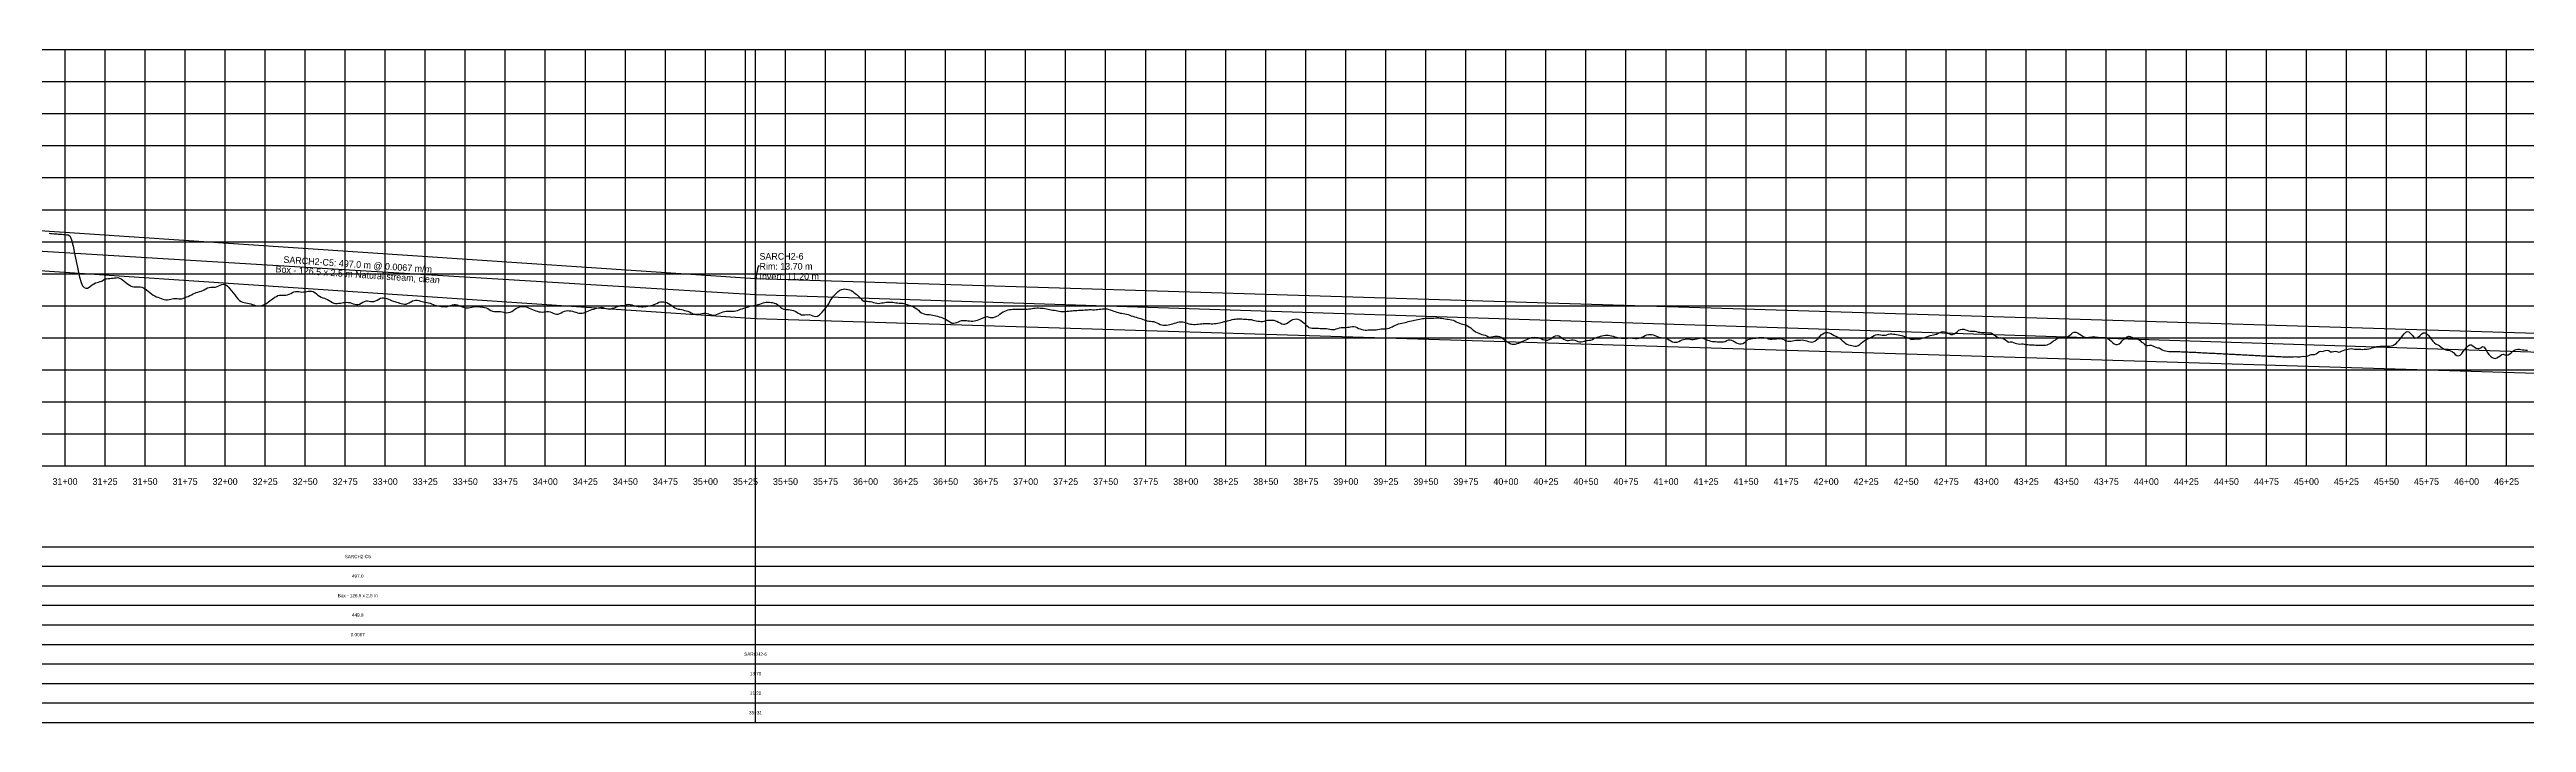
# Model space of a CAD drawing. Extents: x -64 to 6178, y -140 to 291.
# Drawn here: x 3090 to 4637, y -140 to 280 of the extents above; entities that cross this region are included whole.
import ezdxf
from ezdxf.enums import TextEntityAlignment as Align

# ---------------------------------------------------------------- set-up
doc = ezdxf.new("R2010")
doc.units = 0
for name, color, linetype in [('Annotation', 7, 'Continuous'), ('Annotation_Table', 254, 'Continuous'), ('Crown', 7, 'Continuous'), ('Grid', 254, 'Continuous'), ('Grid_Text', 7, 'Continuous'), ('Ground_Elevation', 3, 'Continuous'), ('Hydraulic_Grade', 5, 'Continuous'), ('Invert', 7, 'Continuous'), ('Structure', 7, 'Continuous')]:
    doc.layers.add(name, color=color, linetype=linetype)

msp = doc.modelspace()

# ---------------------------------------------------------------- linework, layer by layer
at = {"layer": 'Annotation', "color": 0}
msp.add_lwpolyline([(3533.76, 144.64), (3533.02, 144.64), (3531.32, 137.02)], dxfattribs=at)
msp.add_lwpolyline([(3531.32, 137.02), (3531.12, 138), (3531.91, 137.82)], close=True, dxfattribs=at)
at = {"layer": 'Annotation_Table', "color": 254}
for points in [[(3531.32, -140.21), (3531.32, 280)], [(-25, -30.48), (6149.95, -30.48)], [(-25, -42.67), (6149.95, -42.67)], [(-25, -54.86), (6149.95, -54.86)], [(-25, -67.06), (6149.95, -67.06)], [(-25, -79.25), (6149.95, -79.25)], [(-25, -91.44), (6149.95, -91.44)], [(-25, -103.63), (6149.95, -103.63)], [(-25, -115.82), (6149.95, -115.82)], [(-25, -128.02), (6149.95, -128.02)], [(-25, -140.21), (6149.95, -140.21)]]:
    msp.add_lwpolyline(points, dxfattribs=at)
at = {"layer": 'Crown', "color": 0}
for points in [[(3034.33, 170.32), (3531.32, 137.02)], [(3531.32, 137.02), (3531.32, 137.02)], [(3531.32, 137.02), (6142.29, 56.85)]]:
    msp.add_lwpolyline(points, dxfattribs=at)
at = {"layer": 'Grid', "color": 254}
for points in [[(-25, 280), (6150, 280)], [(3100, 20), (3100, 280)], [(3125, 20), (3125, 280)], [(3150, 20), (3150, 280)], [(3175, 20), (3175, 280)], [(3200, 20), (3200, 280)], [(3225, 20), (3225, 280)], [(3250, 20), (3250, 280)], [(3275, 20), (3275, 280)], [(3300, 20), (3300, 280)], [(3325, 20), (3325, 280)], [(3350, 20), (3350, 280)], [(3375, 20), (3375, 280)], [(3400, 20), (3400, 280)], [(3425, 20), (3425, 280)], [(3450, 20), (3450, 280)], [(3475, 20), (3475, 280)], [(3500, 20), (3500, 280)], [(3525, 20), (3525, 280)], [(3550, 20), (3550, 280)], [(3575, 20), (3575, 280)], [(3600, 20), (3600, 280)], [(3625, 20), (3625, 280)], [(3650, 20), (3650, 280)], [(3675, 20), (3675, 280)], [(3700, 20), (3700, 280)], [(3725, 20), (3725, 280)], [(3750, 20), (3750, 280)], [(3775, 20), (3775, 280)], [(3800, 20), (3800, 280)], [(3825, 20), (3825, 280)], [(3850, 20), (3850, 280)], [(3875, 20), (3875, 280)], [(3900, 20), (3900, 280)], [(3925, 20), (3925, 280)], [(3950, 20), (3950, 280)], [(3975, 20), (3975, 280)], [(4000, 20), (4000, 280)], [(4025, 20), (4025, 280)], [(4050, 20), (4050, 280)], [(4075, 20), (4075, 280)], [(4100, 20), (4100, 280)], [(4125, 20), (4125, 280)], [(4150, 20), (4150, 280)], [(4175, 20), (4175, 280)], [(4200, 20), (4200, 280)], [(4225, 20), (4225, 280)], [(4250, 20), (4250, 280)], [(4275, 20), (4275, 280)], [(4300, 20), (4300, 280)], [(4325, 20), (4325, 280)], [(4350, 20), (4350, 280)], [(4375, 20), (4375, 280)], [(4400, 20), (4400, 280)], [(4425, 20), (4425, 280)], [(4450, 20), (4450, 280)], [(4475, 20), (4475, 280)], [(4500, 20), (4500, 280)], [(4525, 20), (4525, 280)], [(4550, 20), (4550, 280)], [(4575, 20), (4575, 280)], [(4600, 20), (4600, 280)], [(4625, 20), (4625, 280)], [(-25, 260), (6150, 260)], [(-25, 240), (6150, 240)], [(-25, 220), (6150, 220)], [(-25, 200), (6150, 200)], [(-25, 180), (6150, 180)], [(-25, 160), (6150, 160)], [(-25, 140), (6150, 140)], [(-25, 120), (6150, 120)], [(-25, 100), (6150, 100)], [(-25, 80), (6150, 80)], [(-25, 60), (6150, 60)], [(-25, 40), (6150, 40)], [(-25, 20), (6150, 20)]]:
    msp.add_lwpolyline(points, dxfattribs=at)
at = {"layer": 'Ground_Elevation', "color": 3}
msp.add_lwpolyline([(3090, 165.29), (3091, 165.14), (3092, 165.05), (3093, 164.98), (3094, 164.9), (3095, 164.83), (3096, 164.76), (3097, 164.69), (3098, 164.62), (3099, 164.53), (3100, 164.46), (3101, 164.39), (3102, 164.3), (3103, 163.73), (3104, 161.25), (3105, 157.14), (3106, 152.59), (3107, 147.87), (3108, 142.86), (3109, 137.94), (3110, 134.43), (3111, 132.5), (3112, 131.41), (3113, 130.96), (3114, 131.07), (3115, 131.57), (3116, 132.3), (3117, 133.07), (3118, 133.74), (3119, 134.25), (3120, 134.6), (3121, 134.84), (3122, 135.05), (3123, 135.39), (3124, 136.19), (3125, 136.72), (3126, 136.85), (3127, 136.96), (3128, 137.07), (3129, 137.18), (3130, 137.3), (3131, 137.42), (3132, 137.54), (3133, 137.58), (3134, 137.3), (3135, 136.78), (3136, 136.13), (3137, 135.33), (3138, 134.47), (3139, 133.69), (3140, 133.03), (3141, 132.5), (3142, 132.11), (3143, 131.85), (3144, 131.77), (3145, 131.82), (3146, 131.88), (3147, 131.85), (3148, 131.65), (3149, 131.24), (3150, 130.67), (3151, 129.93), (3152, 129.09), (3153, 128.26), (3154, 127.45), (3155, 126.71), (3156, 126.12), (3157, 125.67), (3158, 125.28), (3159, 124.89), (3160, 124.5), (3161, 124.13), (3162, 123.86), (3163, 123.74), (3164, 123.75), (3165, 123.85), (3166, 124.07), (3167, 124.33), (3168, 124.51), (3169, 124.54), (3170, 124.45), (3171, 124.32), (3172, 124.25), (3173, 124.4), (3174, 124.75), (3175, 125.15), (3176, 125.51), (3177, 125.89), (3178, 126.34), (3179, 126.84), (3180, 127.38), (3181, 127.87), (3182, 128.24), (3183, 128.58), (3184, 128.9), (3185, 129.22), (3186, 129.58), (3187, 130.05), (3188, 130.63), (3189, 131.12), (3190, 131.49), (3191, 131.7), (3192, 131.69), (3193, 131.61), (3194, 131.7), (3195, 131.97), (3196, 132.39), (3197, 132.88), (3198, 133.29), (3199, 133.44), (3200, 133.25), (3201, 132.65), (3202, 131.72), (3203, 130.59), (3204, 129.38), (3205, 128.16), (3206, 126.92), (3207, 125.62), (3208, 124.36), (3209, 123.36), (3210, 122.66), (3211, 122.21), (3212, 121.96), (3213, 121.81), (3214, 121.67), (3215, 121.48), (3216, 121.19), (3217, 120.89), (3218, 120.57), (3219, 120.25), (3220, 120), (3221, 119.91), (3222, 119.97), (3223, 120.15), (3224, 120.55), (3225, 121.06), (3226, 121.67), (3227, 122.42), (3228, 123.16), (3229, 123.86), (3230, 124.62), (3231, 125.39), (3232, 125.88), (3233, 126.31), (3234, 126.55), (3235, 126.7), (3236, 126.71), (3237, 126.66), (3238, 126.67), (3239, 126.87), (3240, 127.2), (3241, 127.68), (3242, 128.21), (3243, 128.69), (3244, 128.96), (3245, 129.01), (3246, 128.87), (3247, 128.65), (3248, 128.58), (3249, 128.63), (3250, 128.76), (3251, 128.93), (3252, 129.09), (3253, 129.2), (3254, 129.1), (3255, 128.88), (3256, 128.32), (3257, 127.51), (3258, 126.67), (3259, 125.94), (3260, 125.37), (3261, 124.91), (3262, 124.68), (3263, 124.39), (3264, 123.97), (3265, 123.36), (3266, 122.67), (3267, 122.03), (3268, 121.57), (3269, 121.42), (3270, 121.45), (3271, 121.53), (3272, 121.64), (3273, 121.82), (3274, 122.02), (3275, 122.13), (3276, 122.2), (3277, 122.14), (3278, 121.94), (3279, 121.67), (3280, 121.29), (3281, 120.95), (3282, 120.75), (3283, 120.77), (3284, 121.04), (3285, 121.57), (3286, 122.2), (3287, 122.73), (3288, 123.04), (3289, 123.09), (3290, 122.88), (3291, 122.65), (3292, 122.56), (3293, 122.66), (3294, 123), (3295, 123.57), (3296, 124.16), (3297, 124.66), (3298, 124.92), (3299, 124.96), (3300, 124.82), (3301, 124.57), (3302, 124.14), (3303, 123.71), (3304, 123.27), (3305, 122.9), (3306, 122.58), (3307, 122.27), (3308, 122.01), (3309, 121.69), (3310, 121.4), (3311, 121.16), (3312, 121.05), (3313, 121.1), (3314, 121.41), (3315, 121.88), (3316, 122.45), (3317, 123), (3318, 123.39), (3319, 123.57), (3320, 123.51), (3321, 123.22), (3322, 122.92), (3323, 122.64), (3324, 122.42), (3325, 122.29), (3326, 122.11), (3327, 121.93), (3328, 121.64), (3329, 121.25), (3330, 120.84), (3331, 120.46), (3332, 120.21), (3333, 119.96), (3334, 119.74), (3335, 119.59), (3336, 119.48), (3337, 119.45), (3338, 119.43), (3339, 119.57), (3340, 119.86), (3341, 120.21), (3342, 120.53), (3343, 120.72), (3344, 120.75), (3345, 120.56), (3346, 120.2), (3347, 119.78), (3348, 119.37), (3349, 119.03), (3350, 118.81), (3351, 118.67), (3352, 118.7), (3353, 118.9), (3354, 119.17), (3355, 119.4), (3356, 119.55), (3357, 119.56), (3358, 119.48), (3359, 119.41), (3360, 119.35), (3361, 119.2), (3362, 119), (3363, 118.69), (3364, 118.25), (3365, 117.64), (3366, 117.09), (3367, 116.67), (3368, 116.48), (3369, 116.47), (3370, 116.47), (3371, 116.5), (3372, 116.48), (3373, 116.3), (3374, 116.05), (3375, 115.75), (3376, 115.65), (3377, 115.77), (3378, 116.03), (3379, 116.51), (3380, 117.11), (3381, 117.78), (3382, 118.43), (3383, 118.94), (3384, 119.3), (3385, 119.55), (3386, 119.62), (3387, 119.53), (3388, 119.32), (3389, 118.98), (3390, 118.56), (3391, 118.09), (3392, 117.63), (3393, 117.22), (3394, 116.86), (3395, 116.53), (3396, 116.27), (3397, 116.12), (3398, 116.1), (3399, 116.17), (3400, 116.28), (3401, 116.36), (3402, 116.32), (3403, 116.13), (3404, 115.75), (3405, 115.29), (3406, 114.9), (3407, 114.7), (3408, 114.77), (3409, 115.14), (3410, 115.59), (3411, 116.11), (3412, 116.64), (3413, 116.91), (3414, 117), (3415, 116.92), (3416, 116.81), (3417, 116.53), (3418, 116.31), (3419, 115.98), (3420, 115.69), (3421, 115.44), (3422, 115.28), (3423, 115.29), (3424, 115.53), (3425, 115.94), (3426, 116.42), (3427, 116.88), (3428, 117.34), (3429, 117.73), (3430, 117.98), (3431, 118.18), (3432, 118.4), (3433, 118.64), (3434, 118.89), (3435, 119.06), (3436, 118.93), (3437, 118.6), (3438, 118.31), (3439, 118.06), (3440, 117.93), (3441, 118.18), (3442, 118.55), (3443, 118.8), (3444, 119.1), (3445, 119.56), (3446, 119.94), (3447, 120.16), (3448, 120.24), (3449, 120.24), (3450, 120.36), (3451, 120.78), (3452, 121.04), (3453, 120.78), (3454, 120.5), (3455, 120.23), (3456, 119.99), (3457, 119.77), (3458, 119.59), (3459, 119.44), (3460, 119.36), (3461, 119.36), (3462, 119.46), (3463, 119.59), (3464, 119.72), (3465, 119.9), (3466, 120.11), (3467, 120.37), (3468, 120.72), (3469, 121.18), (3470, 121.71), (3471, 122.28), (3472, 122.48), (3473, 122.44), (3474, 122.4), (3475, 122.28), (3476, 121.95), (3477, 121.39), (3478, 120.74), (3479, 120.07), (3480, 119.36), (3481, 118.72), (3482, 118.22), (3483, 117.92), (3484, 117.78), (3485, 117.67), (3486, 117.44), (3487, 117.13), (3488, 116.83), (3489, 116.57), (3490, 116.17), (3491, 115.65), (3492, 115.11), (3493, 114.79), (3494, 114.68), (3495, 114.68), (3496, 114.76), (3497, 114.95), (3498, 115.18), (3499, 115.33), (3500, 115.33), (3501, 115.17), (3502, 114.9), (3503, 114.61), (3504, 114.34), (3505, 114.18), (3506, 114.2), (3507, 114.46), (3508, 114.89), (3509, 115.37), (3510, 115.82), (3511, 116.21), (3512, 116.48), (3513, 116.64), (3514, 116.7), (3515, 116.66), (3516, 116.6), (3517, 116.57), (3518, 116.62), (3519, 116.79), (3520, 117.06), (3521, 117.42), (3522, 117.8), (3523, 118.14), (3524, 118.46), (3525, 118.76), (3526, 119.09), (3527, 119.41), (3528, 119.68), (3529, 119.92), (3530, 120.12), (3531, 120.28), (3532, 120.45), (3533, 120.69), (3534, 120.99), (3535, 121.39), (3536, 121.79), (3537, 122.09), (3538, 122.21), (3539, 122.21), (3540, 122.16), (3541, 122.09), (3542, 121.95), (3543, 121.71), (3544, 121.42), (3545, 120.88), (3546, 119.97), (3547, 119.11), (3548, 118.37), (3549, 117.88), (3550, 117.7), (3551, 117.7), (3552, 117.67), (3553, 117.56), (3554, 117.33), (3555, 116.99), (3556, 116.55), (3557, 116.04), (3558, 115.46), (3559, 114.88), (3560, 114.42), (3561, 114.24), (3562, 114.29), (3563, 114.49), (3564, 114.44), (3565, 114.51), (3566, 114.2), (3567, 113.76), (3568, 113.45), (3569, 113.27), (3570, 113.49), (3571, 114.18), (3572, 115.1), (3573, 116.09), (3574, 117.2), (3575, 118.45), (3576, 119.65), (3577, 121.24), (3578, 123.12), (3579, 124.61), (3580, 125.9), (3581, 127.09), (3582, 128.14), (3583, 128.98), (3584, 129.64), (3585, 130.1), (3586, 130.39), (3587, 130.5), (3588, 130.45), (3589, 130.24), (3590, 129.9), (3591, 129.44), (3592, 128.85), (3593, 128.17), (3594, 127.41), (3595, 126.55), (3596, 125.63), (3597, 124.63), (3598, 123.58), (3599, 122.93), (3600, 122.89), (3601, 122.81), (3602, 122.7), (3603, 122.61), (3604, 122.41), (3605, 122.02), (3606, 121.73), (3607, 121.56), (3608, 121.5), (3609, 121.57), (3610, 121.73), (3611, 121.92), (3612, 122.09), (3613, 122.25), (3614, 122.34), (3615, 122.35), (3616, 122.28), (3617, 122.15), (3618, 121.99), (3619, 121.84), (3620, 121.73), (3621, 121.65), (3622, 121.59), (3623, 121.53), (3624, 121.4), (3625, 121.08), (3626, 120.78), (3627, 120.44), (3628, 120.1), (3629, 119.77), (3630, 119.34), (3631, 118.76), (3632, 118.01), (3633, 117.15), (3634, 116.31), (3635, 115.62), (3636, 115.12), (3637, 114.8), (3638, 114.61), (3639, 114.55), (3640, 114.48), (3641, 114.37), (3642, 114.22), (3643, 113.99), (3644, 113.72), (3645, 113.46), (3646, 113.17), (3647, 112.83), (3648, 112.46), (3649, 112.02), (3650, 111.54), (3651, 110.96), (3652, 110.32), (3653, 109.68), (3654, 109.23), (3655, 109.13), (3656, 109.26), (3657, 109.59), (3658, 110.05), (3659, 110.45), (3660, 110.74), (3661, 110.9), (3662, 110.89), (3663, 110.81), (3664, 110.66), (3665, 110.52), (3666, 110.42), (3667, 110.44), (3668, 110.59), (3669, 110.8), (3670, 111.1), (3671, 111.42), (3672, 111.78), (3673, 112.17), (3674, 112.63), (3675, 113.17), (3676, 113.26), (3677, 112.96), (3678, 112.73), (3679, 112.66), (3680, 112.75), (3681, 113), (3682, 113.41), (3683, 114), (3684, 114.73), (3685, 115.56), (3686, 116.23), (3687, 116.69), (3688, 117.05), (3689, 117.42), (3690, 117.62), (3691, 117.7), (3692, 117.8), (3693, 117.86), (3694, 117.9), (3695, 117.93), (3696, 117.93), (3697, 117.92), (3698, 117.9), (3699, 117.88), (3700, 117.89), (3701, 117.93), (3702, 118.01), (3703, 118.11), (3704, 118.27), (3705, 118.4), (3706, 118.52), (3707, 118.65), (3708, 118.67), (3709, 118.6), (3710, 118.52), (3711, 118.43), (3712, 118.25), (3713, 118.03), (3714, 117.8), (3715, 117.62), (3716, 117.49), (3717, 117.33), (3718, 117.15), (3719, 116.97), (3720, 116.8), (3721, 116.65), (3722, 116.52), (3723, 116.46), (3724, 116.45), (3725, 116.51), (3726, 116.6), (3727, 116.68), (3728, 116.78), (3729, 116.9), (3730, 117.03), (3731, 117.12), (3732, 117.14), (3733, 117.15), (3734, 117.22), (3735, 117.26), (3736, 117.33), (3737, 117.41), (3738, 117.47), (3739, 117.55), (3740, 117.57), (3741, 117.57), (3742, 117.54), (3743, 117.53), (3744, 117.59), (3745, 117.69), (3746, 117.81), (3747, 117.96), (3748, 118.1), (3749, 118.16), (3750, 118.14), (3751, 118), (3752, 117.75), (3753, 117.43), (3754, 117.07), (3755, 116.71), (3756, 116.39), (3757, 116.08), (3758, 115.75), (3759, 115.48), (3760, 115.29), (3761, 115.13), (3762, 114.97), (3763, 114.79), (3764, 114.56), (3765, 114.13), (3766, 113.75), (3767, 113.46), (3768, 113.16), (3769, 112.86), (3770, 112.56), (3771, 112.3), (3772, 111.99), (3773, 111.66), (3774, 111.29), (3775, 110.97), (3776, 110.68), (3777, 110.46), (3778, 110.31), (3779, 110.21), (3780, 110.08), (3781, 109.79), (3782, 109.36), (3783, 108.85), (3784, 108.4), (3785, 108.08), (3786, 107.91), (3787, 107.85), (3788, 107.9), (3789, 108.04), (3790, 108.22), (3791, 108.44), (3792, 108.72), (3793, 109.05), (3794, 109.38), (3795, 109.68), (3796, 109.9), (3797, 109.99), (3798, 109.94), (3799, 109.72), (3800, 109.4), (3801, 109.06), (3802, 108.77), (3803, 108.55), (3804, 108.41), (3805, 108.32), (3806, 108.34), (3807, 108.43), (3808, 108.56), (3809, 108.68), (3810, 108.79), (3811, 108.88), (3812, 108.94), (3813, 108.95), (3814, 108.91), (3815, 108.85), (3816, 108.8), (3817, 108.79), (3818, 108.87), (3819, 109), (3820, 109.2), (3821, 109.42), (3822, 109.64), (3823, 109.86), (3824, 110.13), (3825, 110.27), (3826, 110.52), (3827, 110.83), (3828, 111.07), (3829, 111.33), (3830, 111.53), (3831, 111.7), (3832, 111.82), (3833, 111.87), (3834, 111.84), (3835, 111.79), (3836, 111.71), (3837, 111.64), (3838, 111.56), (3839, 111.51), (3840, 111.49), (3841, 111.35), (3842, 110.99), (3843, 110.72), (3844, 110.57), (3845, 110.42), (3846, 110.3), (3847, 110.23), (3848, 110.27), (3849, 110.43), (3850, 110.71), (3851, 111.01), (3852, 110.97), (3853, 110.95), (3854, 110.97), (3855, 110.91), (3856, 110.68), (3857, 110.28), (3858, 109.79), (3859, 109.28), (3860, 108.79), (3861, 108.5), (3862, 108.52), (3863, 108.92), (3864, 109.58), (3865, 110.31), (3866, 110.93), (3867, 111.46), (3868, 111.73), (3869, 111.79), (3870, 111.65), (3871, 111.28), (3872, 110.76), (3873, 110.05), (3874, 109.11), (3875, 108.14), (3876, 107.23), (3877, 106.52), (3878, 106.13), (3879, 105.97), (3880, 105.95), (3881, 105.98), (3882, 105.97), (3883, 105.93), (3884, 105.88), (3885, 105.86), (3886, 105.84), (3887, 105.82), (3888, 105.73), (3889, 105.59), (3890, 105.4), (3891, 105.21), (3892, 105.14), (3893, 105.26), (3894, 105.52), (3895, 105.89), (3896, 106.23), (3897, 106.4), (3898, 106.5), (3899, 106.53), (3900, 106.5), (3901, 106.56), (3902, 106.67), (3903, 106.86), (3904, 107.02), (3905, 107.01), (3906, 106.77), (3907, 106.35), (3908, 105.89), (3909, 105.51), (3910, 105.19), (3911, 104.93), (3912, 104.79), (3913, 104.82), (3914, 104.93), (3915, 105.04), (3916, 105.02), (3917, 104.93), (3918, 104.93), (3919, 105), (3920, 105.16), (3921, 105.36), (3922, 105.52), (3923, 105.6), (3924, 105.62), (3925, 105.65), (3926, 105.77), (3927, 106.03), (3928, 106.44), (3929, 106.93), (3930, 107.42), (3931, 107.9), (3932, 108.36), (3933, 108.73), (3934, 109.02), (3935, 109.23), (3936, 109.4), (3937, 109.62), (3938, 109.86), (3939, 110.1), (3940, 110.31), (3941, 110.52), (3942, 110.77), (3943, 110.99), (3944, 111.2), (3945, 111.42), (3946, 111.66), (3947, 111.85), (3948, 111.98), (3949, 112.08), (3950, 112.19), (3951, 112.25), (3952, 112.25), (3953, 112.23), (3954, 112.23), (3955, 112.29), (3956, 112.37), (3957, 112.43), (3958, 112.44), (3959, 112.34), (3960, 112.18), (3961, 112.02), (3962, 111.87), (3963, 111.73), (3964, 111.6), (3965, 111.46), (3966, 111.27), (3967, 110.96), (3968, 110.5), (3969, 109.98), (3970, 109.46), (3971, 109.03), (3972, 108.76), (3973, 108.58), (3974, 108.37), (3975, 108.04), (3976, 107.56), (3977, 106.91), (3978, 106.13), (3979, 105.31), (3980, 104.5), (3981, 103.8), (3982, 103.24), (3983, 102.81), (3984, 102.44), (3985, 102.1), (3986, 101.83), (3987, 101.54), (3988, 101.12), (3989, 100.7), (3990, 100.42), (3991, 100.53), (3992, 100.75), (3993, 100.97), (3994, 101.11), (3995, 101.1), (3996, 100.86), (3997, 100.37), (3998, 99.66), (3999, 98.86), (4000, 98.07), (4001, 97.4), (4002, 96.79), (4003, 96.3), (4004, 96.03), (4005, 95.98), (4006, 96.12), (4007, 96.35), (4008, 96.7), (4009, 97.14), (4010, 97.62), (4011, 98.08), (4012, 98.54), (4013, 98.99), (4014, 99.44), (4015, 99.83), (4016, 100.1), (4017, 100.24), (4018, 100.3), (4019, 100.27), (4020, 100.12), (4021, 99.85), (4022, 99.46), (4023, 99.01), (4024, 98.65), (4025, 98.46), (4026, 98.55), (4027, 98.89), (4028, 99.44), (4029, 100.11), (4030, 100.75), (4031, 101.2), (4032, 101.38), (4033, 101.18), (4034, 100.66), (4035, 99.95), (4036, 99.24), (4037, 98.68), (4038, 98.41), (4039, 98.41), (4040, 98.59), (4041, 98.75), (4042, 98.73), (4043, 98.48), (4044, 98.1), (4045, 97.71), (4046, 97.49), (4047, 97.47), (4048, 97.7), (4049, 97.97), (4050, 98.21), (4051, 98.35), (4052, 98.44), (4053, 98.58), (4054, 98.91), (4055, 99.5), (4056, 100.05), (4057, 100.29), (4058, 100.61), (4059, 100.95), (4060, 101.24), (4061, 101.47), (4062, 101.6), (4063, 101.62), (4064, 101.55), (4065, 101.41), (4066, 101.2), (4067, 100.97), (4068, 100.7), (4069, 100.42), (4070, 100.16), (4071, 99.92), (4072, 99.76), (4073, 99.67), (4074, 99.67), (4075, 99.73), (4076, 99.82), (4077, 99.92), (4078, 99.9), (4079, 99.77), (4080, 99.69), (4081, 99.58), (4082, 99.56), (4083, 99.7), (4084, 99.95), (4085, 100.38), (4086, 100.87), (4087, 101.41), (4088, 101.86), (4089, 102.1), (4090, 102.16), (4091, 102.08), (4092, 101.83), (4093, 101.42), (4094, 100.95), (4095, 100.59), (4096, 100.25), (4097, 100.08), (4098, 100.03), (4099, 99.97), (4100, 99.74), (4101, 99.42), (4102, 98.81), (4103, 98.13), (4104, 97.52), (4105, 97.23), (4106, 97.18), (4107, 97.37), (4108, 97.75), (4109, 98.25), (4110, 98.67), (4111, 98.98), (4112, 99.21), (4113, 99.29), (4114, 99.32), (4115, 99.18), (4116, 99.03), (4117, 99.02), (4118, 99.15), (4119, 99.36), (4120, 99.59), (4121, 99.8), (4122, 99.91), (4123, 99.77), (4124, 99.43), (4125, 99.01), (4126, 98.59), (4127, 98.21), (4128, 97.84), (4129, 97.75), (4130, 97.71), (4131, 97.63), (4132, 97.52), (4133, 97.45), (4134, 97.44), (4135, 97.47), (4136, 97.56), (4137, 97.76), (4138, 98.22), (4139, 98.63), (4140, 98.67), (4141, 98.46), (4142, 98.06), (4143, 97.4), (4144, 96.82), (4145, 96.46), (4146, 96.22), (4147, 96.2), (4148, 96.44), (4149, 97.02), (4150, 97.85), (4151, 98.67), (4152, 99.19), (4153, 99.35), (4154, 99.5), (4155, 99.68), (4156, 99.87), (4157, 100.04), (4158, 100.17), (4159, 100.28), (4160, 100.28), (4161, 100.08), (4162, 100.04), (4163, 99.92), (4164, 99.37), (4165, 99.12), (4166, 99.2), (4167, 99.29), (4168, 99.26), (4169, 99.39), (4170, 99.59), (4171, 99.65), (4172, 99.53), (4173, 99.19), (4174, 98.65), (4175, 98.17), (4176, 97.84), (4177, 97.83), (4178, 97.94), (4179, 98.14), (4180, 98.34), (4181, 98.46), (4182, 98.47), (4183, 98.52), (4184, 98.61), (4185, 98.67), (4186, 98.62), (4187, 98.39), (4188, 98.04), (4189, 97.7), (4190, 97.43), (4191, 97.3), (4192, 97.46), (4193, 97.92), (4194, 98.66), (4195, 99.65), (4196, 100.74), (4197, 101.75), (4198, 102.54), (4199, 103.13), (4200, 103.39), (4201, 103.38), (4202, 103.05), (4203, 102.6), (4204, 102), (4205, 101.47), (4206, 101.06), (4207, 100.67), (4208, 100.09), (4209, 99.27), (4210, 98.33), (4211, 97.44), (4212, 96.65), (4213, 96.04), (4214, 95.62), (4215, 95.38), (4216, 95.2), (4217, 95), (4218, 94.78), (4219, 94.78), (4220, 95.15), (4221, 95.87), (4222, 96.73), (4223, 97.56), (4224, 98.27), (4225, 98.83), (4226, 99.29), (4227, 99.73), (4228, 100.22), (4229, 100.77), (4230, 101.33), (4231, 101.79), (4232, 102.02), (4233, 101.98), (4234, 101.8), (4235, 101.62), (4236, 101.56), (4237, 101.68), (4238, 101.94), (4239, 102.25), (4240, 102.46), (4241, 102.5), (4242, 102.36), (4243, 102.19), (4244, 102.05), (4245, 101.92), (4246, 101.74), (4247, 101.46), (4248, 101.12), (4249, 100.77), (4250, 100.37), (4251, 99.9), (4252, 99.49), (4253, 99.23), (4254, 99.18), (4255, 99.22), (4256, 99.25), (4257, 99.23), (4258, 99.28), (4259, 99.42), (4260, 99.68), (4261, 99.98), (4262, 100.31), (4263, 100.69), (4264, 101.07), (4265, 101.41), (4266, 101.66), (4267, 101.81), (4268, 102.01), (4269, 102.34), (4270, 102.81), (4271, 103.31), (4272, 103.67), (4273, 103.84), (4274, 103.77), (4275, 103.45), (4276, 102.94), (4277, 102.4), (4278, 102.03), (4279, 102), (4280, 102.43), (4281, 103.17), (4282, 104), (4283, 104.77), (4284, 105.24), (4285, 105.46), (4286, 105.37), (4287, 105.06), (4288, 104.7), (4289, 104.39), (4290, 104.24), (4291, 104.21), (4292, 104.19), (4293, 104.07), (4294, 103.88), (4295, 103.61), (4296, 103.41), (4297, 103.33), (4298, 103.26), (4299, 103.3), (4300, 103.34), (4301, 103.15), (4302, 103.17), (4303, 103.09), (4304, 102.5), (4305, 101.85), (4306, 101.09), (4307, 100.31), (4308, 99.93), (4309, 100.23), (4310, 99.95), (4311, 99.37), (4312, 98.65), (4313, 97.93), (4314, 97.35), (4315, 97.44), (4316, 97.45), (4317, 97), (4318, 96.66), (4319, 96.35), (4320, 96.14), (4321, 96.1), (4322, 96.2), (4323, 96.16), (4324, 95.93), (4325, 95.79), (4326, 95.72), (4327, 95.68), (4328, 95.62), (4329, 95.58), (4330, 95.53), (4331, 95.49), (4332, 95.44), (4333, 95.4), (4334, 95.36), (4335, 95.33), (4336, 95.34), (4337, 95.36), (4338, 95.67), (4339, 96.09), (4340, 96.39), (4341, 97.23), (4342, 98.03), (4343, 98.61), (4344, 99.44), (4345, 100.02), (4346, 100.24), (4347, 100.3), (4348, 100.25), (4349, 100.22), (4350, 100.35), (4351, 100.75), (4352, 101.45), (4353, 102.3), (4354, 103.05), (4355, 103.45), (4356, 103.44), (4357, 103.09), (4358, 102.51), (4359, 101.84), (4360, 101.17), (4361, 100.65), (4362, 100.32), (4363, 100.23), (4364, 100.3), (4365, 100.49), (4366, 100.66), (4367, 100.72), (4368, 100.64), (4369, 100.49), (4370, 100.32), (4371, 100.23), (4372, 100.2), (4373, 100.22), (4374, 100.18), (4375, 99.97), (4376, 99.49), (4377, 98.73), (4378, 97.8), (4379, 96.93), (4380, 96.22), (4381, 95.79), (4382, 95.77), (4383, 96.22), (4384, 97.03), (4385, 98.07), (4386, 99.16), (4387, 100.07), (4388, 100.69), (4389, 100.94), (4390, 100.82), (4391, 100.44), (4392, 100.01), (4393, 99.68), (4394, 99.3), (4395, 99.11), (4396, 98.46), (4397, 97.36), (4398, 96.85), (4399, 95.71), (4400, 95.22), (4401, 95.2), (4402, 95.35), (4403, 95.47), (4404, 95.06), (4405, 94.61), (4406, 94.16), (4407, 93.82), (4408, 93.7), (4409, 93.12), (4410, 92.55), (4411, 92.13), (4412, 91.82), (4413, 91.58), (4414, 91.48), (4415, 91.42), (4416, 91.42), (4417, 91.4), (4418, 91.39), (4419, 91.37), (4420, 91.38), (4421, 91.34), (4422, 91.27), (4423, 91.24), (4424, 91.22), (4425, 91.2), (4426, 91.16), (4427, 91.12), (4428, 91.08), (4429, 91.03), (4430, 90.97), (4431, 90.92), (4432, 90.87), (4433, 90.81), (4434, 90.75), (4435, 90.7), (4436, 90.64), (4437, 90.6), (4438, 90.56), (4439, 90.5), (4440, 90.46), (4441, 90.41), (4442, 90.35), (4443, 90.3), (4444, 90.25), (4445, 90.2), (4446, 90.15), (4447, 90.1), (4448, 90.04), (4449, 90), (4450, 89.94), (4451, 89.89), (4452, 89.84), (4453, 89.79), (4454, 89.74), (4455, 89.69), (4456, 89.64), (4457, 89.58), (4458, 89.54), (4459, 89.48), (4460, 89.43), (4461, 89.38), (4462, 89.33), (4463, 89.28), (4464, 89.23), (4465, 89.18), (4466, 89.13), (4467, 89.08), (4468, 89.02), (4469, 88.98), (4470, 88.92), (4471, 88.87), (4472, 88.83), (4473, 88.77), (4474, 88.72), (4475, 88.68), (4476, 88.62), (4477, 88.59), (4478, 88.54), (4479, 88.48), (4480, 88.44), (4481, 88.4), (4482, 88.35), (4483, 88.32), (4484, 88.26), (4485, 88.21), (4486, 88.18), (4487, 88.17), (4488, 88.18), (4489, 88.07), (4490, 88.05), (4491, 88.14), (4492, 88.15), (4493, 88.27), (4494, 88.15), (4495, 88.08), (4496, 88.17), (4497, 88.35), (4498, 88.44), (4499, 88.35), (4500, 88.5), (4501, 88.78), (4502, 89.16), (4503, 89.66), (4504, 89.65), (4505, 89.55), (4506, 90.04), (4507, 90.68), (4508, 91.38), (4509, 91.55), (4510, 91.36), (4511, 91.8), (4512, 92.09), (4513, 92.25), (4514, 91.99), (4515, 91.2), (4516, 91.23), (4517, 91.43), (4518, 91.64), (4519, 91.54), (4520, 91.1), (4521, 91.27), (4522, 91.67), (4523, 92.14), (4524, 92.45), (4525, 92.64), (4526, 92.98), (4527, 93.06), (4528, 93.27), (4529, 93.19), (4530, 92.91), (4531, 92.94), (4532, 92.9), (4533, 92.84), (4534, 92.8), (4535, 92.77), (4536, 92.8), (4537, 92.89), (4538, 92.97), (4539, 93.15), (4540, 93.39), (4541, 93.67), (4542, 93.99), (4543, 94.24), (4544, 94.49), (4545, 94.65), (4546, 94.75), (4547, 94.84), (4548, 94.85), (4549, 94.84), (4550, 94.79), (4551, 94.76), (4552, 94.8), (4553, 94.94), (4554, 95.26), (4555, 95.76), (4556, 96.47), (4557, 97.4), (4558, 98.53), (4559, 99.84), (4560, 101.24), (4561, 102.56), (4562, 103.54), (4563, 103.95), (4564, 103.65), (4565, 102.75), (4566, 101.59), (4567, 100.48), (4568, 99.87), (4569, 99.94), (4570, 100.54), (4571, 101.49), (4572, 102.45), (4573, 103.05), (4574, 103.1), (4575, 102.58), (4576, 101.59), (4577, 100.37), (4578, 99.05), (4579, 97.81), (4580, 96.78), (4581, 96.07), (4582, 95.63), (4583, 95.25), (4584, 94.45), (4585, 93.49), (4586, 92.86), (4587, 92.5), (4588, 92.34), (4589, 92.25), (4590, 91.95), (4591, 91.36), (4592, 90.52), (4593, 89.62), (4594, 88.91), (4595, 88.77), (4596, 89.25), (4597, 90.29), (4598, 91.45), (4599, 92.71), (4600, 93.99), (4601, 95.04), (4602, 95.59), (4603, 95.54), (4604, 95.02), (4605, 94.25), (4606, 93.57), (4607, 93.22), (4608, 93.32), (4609, 93.81), (4610, 94.59), (4611, 94.07), (4612, 92.62), (4613, 91.01), (4614, 89.54), (4615, 88.46), (4616, 87.74), (4617, 87.3), (4618, 87.17), (4619, 87.42), (4620, 88.01), (4621, 88.79), (4622, 89.52), (4623, 89.71), (4624, 89.38), (4625, 89.23), (4626, 89.44), (4627, 90.08), (4628, 90.9), (4629, 91.69), (4630, 92.32), (4631, 92.73), (4632, 92.91), (4633, 92.9), (4634, 92.74), (4635, 92.54), (4636, 92.43), (4637, 92.31), (4638, 92.27)], dxfattribs=at)
at = {"layer": 'Hydraulic_Grade', "color": 5}
for points in [[(3034.33, 157.13), (3531.32, 126.98)], [(3531.32, 126.98), (3531.32, 126.98)], [(3531.32, 126.98), (6142.29, 42.74)]]:
    msp.add_lwpolyline(points, dxfattribs=at)
at = {"layer": 'Invert', "color": 0}
for points in [[(3034.33, 145.32), (3531.32, 112.02)], [(3531.32, 112.02), (3531.32, 112.02)], [(3531.32, 112.02), (6142.29, 31.85)]]:
    msp.add_lwpolyline(points, dxfattribs=at)
at = {"layer": 'Structure', "color": 0}
msp.add_lwpolyline([(3531.32, 137.02), (3531.32, 112.02)], dxfattribs=at)
msp.add_lwpolyline([(3531.32, 137.02), (3531.32, 112.02)], dxfattribs=at)

# ---------------------------------------------------------------- texts
at = {"layer": 'Annotation', "color": 0}
for s, p in [('Box - 126.5 x 2.5 m Natural stream, clean', (3282.83, 139.56)), ('SARCH2-C5: 497.0 m @ 0.0067 m/m', (3282.83, 145.81))]:
    msp.add_text(s, height=4.1667, rotation=356.16672, dxfattribs=at).set_placement(p, align=Align.MIDDLE_CENTER)
for s, height, p in [('SARCH2-6', 4.167, (3533.76, 150.89)), ('Rim: 13.70 m', 4.1667, (3533.76, 144.64)), ('Invert: 11.20 m', 4.1667, (3533.76, 138.39))]:
    msp.add_text(s, height=height, dxfattribs=at).set_placement(p, align=Align.MIDDLE_LEFT)
at = {"layer": 'Annotation_Table', "color": 0}
for s, height, p in [('SARCH2-C5', 2.083, (3282.83, -36.58)), ('Box - 126.5 x 2.5 m', 2.0833, (3282.83, -60.96)), ('497.0', 2.083, (3282.83, -48.77)), ('449.9', 2.083, (3282.83, -73.15)), ('0.0067', 2.083, (3282.83, -85.34)), ('SARCH2-6', 2.083, (3531.32, -97.54)), ('13.70', 2.083, (3531.32, -109.73)), ('11.20', 2.083, (3531.32, -121.92)), ('35+31', 2.083, (3531.32, -134.11))]:
    msp.add_text(s, height=height, dxfattribs=at).set_placement(p, align=Align.MIDDLE_CENTER)
at = {"layer": 'Grid_Text', "color": 0}
for s, p in [('31+00', (3100, 12.3)), ('31+25', (3125, 12.3)), ('31+50', (3150, 12.3)), ('31+75', (3175, 12.3)), ('32+00', (3200, 12.3)), ('32+25', (3225, 12.3)), ('32+50', (3250, 12.3)), ('32+75', (3275, 12.3)), ('33+00', (3300, 12.3)), ('33+25', (3325, 12.3)), ('33+50', (3350, 12.3)), ('33+75', (3375, 12.3)), ('34+00', (3400, 12.3)), ('34+25', (3425, 12.3)), ('34+50', (3450, 12.3)), ('34+75', (3475, 12.3)), ('35+00', (3500, 12.3)), ('35+25', (3525, 12.3)), ('35+50', (3550, 12.3)), ('35+75', (3575, 12.3)), ('36+00', (3600, 12.3)), ('36+25', (3625, 12.3)), ('36+50', (3650, 12.3)), ('36+75', (3675, 12.3)), ('37+00', (3700, 12.3)), ('37+25', (3725, 12.3)), ('37+50', (3750, 12.3)), ('37+75', (3775, 12.3)), ('38+00', (3800, 12.3)), ('38+25', (3825, 12.3)), ('38+50', (3850, 12.3)), ('38+75', (3875, 12.3)), ('39+00', (3900, 12.3)), ('39+25', (3925, 12.3)), ('39+50', (3950, 12.3)), ('39+75', (3975, 12.3)), ('40+00', (4000, 12.3)), ('40+25', (4025, 12.3)), ('40+50', (4050, 12.3)), ('40+75', (4075, 12.3)), ('41+00', (4100, 12.3)), ('41+25', (4125, 12.3)), ('41+50', (4150, 12.3)), ('41+75', (4175, 12.3)), ('42+00', (4200, 12.3)), ('42+25', (4225, 12.3)), ('42+50', (4250, 12.3)), ('42+75', (4275, 12.3)), ('43+00', (4300, 12.3)), ('43+25', (4325, 12.3)), ('43+50', (4350, 12.3)), ('43+75', (4375, 12.3)), ('44+00', (4400, 12.3)), ('44+25', (4425, 12.3)), ('44+50', (4450, 12.3)), ('44+75', (4475, 12.3)), ('45+00', (4500, 12.3)), ('45+25', (4525, 12.3)), ('45+50', (4550, 12.3)), ('45+75', (4575, 12.3)), ('46+00', (4600, 12.3)), ('46+25', (4625, 12.3))]:
    msp.add_text(s, height=4.167, dxfattribs=at).set_placement(p, align=Align.TOP_CENTER)

doc.saveas('drawing.dxf')
